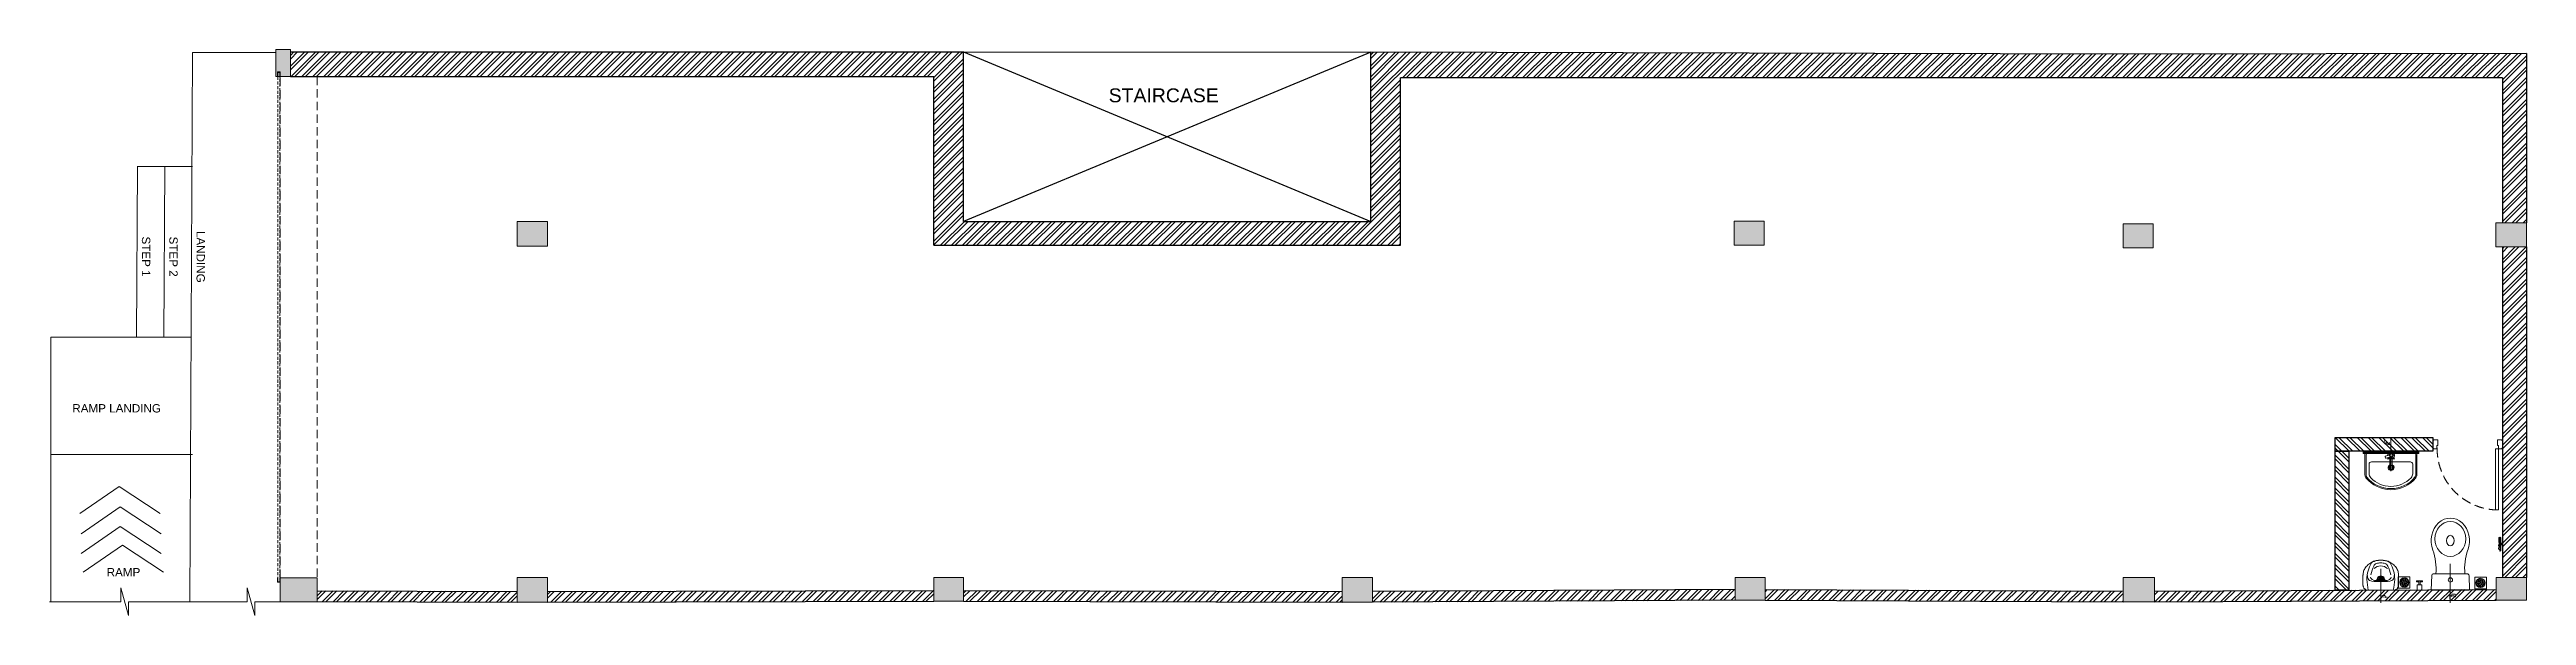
# Model space of a CAD drawing. Header units: feet. Extents: x -26731 to 0, y 257 to 6365.
import ezdxf

# ---------------------------------------------------------------- set-up
doc = ezdxf.new("R2010")
doc.units = ezdxf.units.FT
doc.header["$LTSCALE"] = 33
doc.header["$MEASUREMENT"] = 0
for name, pattern in [('a_p6_plan_L18$0$HIDDEN', [0.375, 0.25, -0.125]), ('CENTER', [2, 1.25, -0.25, 0.25, -0.25]), ('DOT2', [0.125, 0, -0.125]), ('HIDDEN', [9.525, 6.35, -3.175]), ('HIDDEN2', [4.7625, 3.175, -1.5875]), ('HIDDENX2', [0.75, 0.5, -0.25])]:
    doc.linetypes.add(name, pattern=pattern)
for name, color, linetype, lineweight in [('A-shutter', 8, 'Continuous', 18), ('A-WALL HATCH', 251, 'Continuous', 0), ('beam', 90, 'Continuous', 9), ('centerline-toilets', 2, 'CENTER', 13), ('Column', 243, 'Continuous', 9), ('column hatch', 5, 'Continuous', 0), ('Door', 2, 'Continuous', 13), ('ele', 252, 'Continuous', 13), ('Fhitting', 152, 'Continuous', 30), ('LENS-DOOR', 34, 'Continuous', 20), ('Mirror', 150, 'Continuous', 20), ('Panelling', 65, 'Continuous', 18), ('PARTITION', 22, 'Continuous', 30), ('rolling shutter', 1, 'Continuous', 5), ('Steps', 4, 'Continuous', 9), ('Toilet', 5, 'Continuous', 9)]:
    doc.layers.add(name, color=color, linetype=linetype, lineweight=lineweight)
doc.layers.add('A-WALL', color=1, linetype='Continuous')
doc.styles.add('SEP', font='arial.ttf')
doc.styles.get("Standard").update_dxf_attribs({"font": 'GILC____.TTF'})
pattern_1 = [(45, (-3287394.54, 5462600.74), (-58.8666395, 58.8666395), []), (45, (-3287355.29, 5462600.74), (-58.8666395, 58.8666395), [])]

# ---------------------------------------------------------------- blocks, each defined once
blk = doc.blocks.new('*U8')
at = {"layer": 'A-shutter', "color": 5, "ltscale": 10}
for points in [[(41037882, -1561539), (41037882, -1561544), (41037837, -1561544), (41037837, -1561564), (41037882, -1561564), (41037882, -1561569), (41037832, -1561569), (41037832, -1561539)], [(41043291, -1561539), (41043291, -1561544), (41043336, -1561544), (41043336, -1561564), (41043291, -1561564), (41043291, -1561569), (41043341, -1561569), (41043341, -1561539)]]:
    blk.add_lwpolyline(points, close=True, dxfattribs=at)
at = {"layer": 'A-shutter', "color": 5, "linetype": 'HIDDENX2', "ltscale": 2}
blk.add_lwpolyline([(41037837, -1561544), (41037837, -1561564), (41043336, -1561564), (41043336, -1561544)], close=True, dxfattribs=at)
blk = doc.blocks.new('*U7')
at = {"layer": 'LENS-DOOR'}
for p, q in [((548122, 1779235), (548122, 1778574)), ((548122, 1779235), (548153, 1779235)), ((548153, 1778574), (548153, 1779235)), ((547447, 1778569), (547452, 1778569)), ((547447, 1778484), (547447, 1778569)), ((547447, 1778484), (547452, 1778484)), ((547452, 1778574), (547489, 1778574)), ((547452, 1778569), (547452, 1778574)), ((547452, 1778479), (547452, 1778484)), ((547452, 1778479), (547499, 1778479)), ((547489, 1778540), (547489, 1778574)), ((547489, 1778540), (547499, 1778540)), ((547499, 1778479), (547499, 1778540)), ((548122, 1778574), (548153, 1778574)), ((548145, 1778479), (548145, 1778540)), ((548156, 1778540), (548145, 1778540)), ((548192, 1778479), (548145, 1778479)), ((548192, 1778574), (548156, 1778574)), ((548156, 1778540), (548156, 1778574)), ((548192, 1778569), (548192, 1778574)), ((548197, 1778569), (548192, 1778569)), ((548192, 1778479), (548192, 1778484)), ((548197, 1778484), (548192, 1778484)), ((548197, 1778484), (548197, 1778569))]:
    blk.add_line(p, q, dxfattribs=at)
at = {"layer": 'LENS-DOOR', "color": 7, "linetype": 'HIDDEN2'}
blk.add_ellipse((548153, 1778574), major_axis=(-661, 0), ratio=1, start_param=-1.570791, end_param=0.051209, dxfattribs=at)
blk = doc.blocks.new('DLF-RSP-AR-CD-DWG-4DT-3113$0$X-TYPICAL TOILET UPPER FLOORS - 02$0$urinals')
at = {"layer": 'Toilet'}
for p, q in [((0, -16), (0, 8)), ((-46, -115), (46, -115)), ((0, -105), (0, -161))]:
    blk.add_line(p, q, dxfattribs=at)
blk.add_lwpolyline([(135, 0), (-135, 0, 0.036949), (-150, -116, 0.138094), (-100, -297, 0.221721), (-52, -318, 0.062656), (0, -325, 0.062656), (52, -318, 0.221721), (100, -297, 0.138094), (150, -116, 0.036949)], format="xyb", close=True, dxfattribs=at)
for centre, radius, start, end in [((-91, -153), 53.8, 148.4868, 188.6401), ((-94, -145), 47.1, 93.3708, 154.4824), ((-71, -150), 40.2, 106.7016, 169.725), ((414, -38), 538, 193.994, 204.5632), ((3, -1238), 1145, 90.1625, 95.0265), ((-51, -225), 119, 89.5454, 105.8857), ((-30, -241), 50, 204.5632, 250.4606), ((-2, -165), 97.6, 225, 270.9552), ((0, -996), 891, 89.9918, 93.182), ((0, -115), 40, 167.428, 12.572), ((0, -115), 33, 164.1814, 15.8186), ((0, -115), 32, 163.6049, 16.3951), ((0, -115), 22.6, 155.6653, 24.3347), ((0, -115), 14.7, 139.9109, 40.0891), ((-3, -1238), 1145, 84.9735, 89.8375), ((0, -996), 891, 86.818, 90.0082), ((2, -165), 97.6, 269.0448, 315), ((30, -241), 50, 289.5394, 335.4368), ((51, -225), 119, 74.1143, 90.4546), ((-414, -38), 538, 335.4368, 346.006), ((71, -150), 40.2, 10.275, 73.2984), ((94, -145), 47.1, 25.5176, 86.6292), ((91, -153), 53.8, 351.3599, 31.5132), ((-2, -161), 135, 250.4606, 270.6492), ((2, -161), 135, 269.3508, 289.5394)]:
    blk.add_arc(centre, radius, start, end, dxfattribs=at)
blk.add_open_spline([(135, 0), (105, 0), (76, 0), (-13, 0), (-73, 0), (-133, 0), (-133, 0), (-134, 0), (-134, 0), (-135, 0), (-135, 0), (-135, 0), (-135, 0), (-135, 0), (-135, 0), (-135, 0), (-135, 0), (-135, 0), (-135, 0), (-135, 0), (-135, 0), (-135, 0), (-135, 0), (-136, 0), (-136, 0), (-136, 0), (-137, 0), (-138, 0), (-138, 0), (-141, 0), (-142, 0), (-146, -1), (-149, -2), (-155, -3), (-158, -5), (-163, -7), (-166, -9), (-171, -13), (-173, -15), (-178, -19), (-180, -22), (-184, -27), (-185, -29), (-188, -35), (-189, -38), (-191, -43), (-191, -46), (-192, -50), (-192, -51), (-192, -52), (-192, -54), (-193, -56), (-193, -56), (-193, -57), (-193, -57), (-193, -57), (-193, -57), (-193, -57), (-193, -57), (-193, -57), (-193, -57), (-193, -58), (-193, -58), (-193, -58), (-193, -58), (-193, -58), (-193, -58), (-193, -58), (-193, -59), (-193, -59), (-193, -60), (-193, -61), (-193, -62), (-193, -65), (-193, -66), (-193, -72), (-193, -75), (-193, -86), (-193, -93), (-193, -114), (-193, -128), (-193, -146), (-193, -145), (-193, -149), (-193, -150), (-193, -154), (-193, -156), (-193, -159), (-193, -159), (-193, -159), (-193, -159), (-193, -160), (-193, -160), (-193, -160), (-193, -160), (-193, -160), (-193, -160), (-193, -160), (-193, -160), (-193, -160), (-193, -160), (-193, -160), (-193, -161), (-193, -161), (-193, -161), (-193, -162), (-193, -162), (-192, -164), (-192, -165), (-192, -168), (-192, -170), (-192, -176), (-191, -180), (-189, -191), (-188, -198), (-183, -212), (-180, -219), (-173, -233), (-169, -240), (-159, -253), (-154, -259), (-142, -271), (-136, -277), (-123, -287), (-115, -292), (-101, -301), (-93, -305), (-77, -311), (-69, -314), (-53, -319), (-44, -321), (-28, -323), (-20, -324), (-9, -325), (-7, -325), (-3, -325), (-1, -325), (2, -325), (4, -325), (8, -325), (11, -325), (21, -324), (27, -323), (42, -321), (50, -319), (67, -315), (75, -312), (92, -305), (100, -301), (115, -292), (123, -288), (136, -277), (143, -271), (155, -259), (160, -252), (170, -238), (174, -231), (181, -217), (184, -210), (188, -195), (190, -188), (191, -179), (191, -178), (192, -174), (192, -171), (192, -168), (192, -167), (192, -164), (192, -162), (192, -160), (192, -160), (192, -160), (192, -160), (192, -160), (192, -159), (192, -159), (192, -159), (192, -158), (192, -157), (192, -156), (192, -155), (192, -152), (192, -150), (192, -143), (192, -144), (192, -132), (192, -124), (192, -99), (192, -82), (192, -65), (192, -64), (192, -62), (192, -60), (192, -58), (192, -58), (192, -57), (192, -57), (192, -57), (192, -57), (192, -57), (192, -57), (192, -57), (192, -57), (192, -57), (192, -57), (192, -56), (192, -56), (192, -55), (192, -55), (192, -53), (192, -52), (192, -48), (191, -46), (190, -40), (189, -37), (186, -31), (184, -28), (180, -22), (178, -19), (173, -14), (170, -12), (164, -8), (161, -6), (155, -3), (151, -2), (145, -1), (142, 0), (137, 0), (136, 0), (135, 0)], degree=3, knots=[0, 0, 0, 0, 0.329607, 0.329607, 0.988822, 0.988822, 0.996691, 0.996691, 0.998638, 0.998638, 0.99992, 0.99992, 1.000227, 1.000227, 1.000534, 1.000534, 1.001148, 1.001148, 1.002375, 1.002375, 1.00483, 1.00483, 1.009739, 1.009739, 1.019558, 1.019558, 1.039196, 1.039196, 1.078472, 1.078472, 1.157024, 1.157024, 1.314128, 1.314128, 1.471232, 1.471232, 1.628335, 1.628335, 1.785439, 1.785439, 1.942543, 1.942543, 2.099647, 2.099647, 2.256751, 2.256751, 2.413855, 2.413855, 2.450944, 2.450944, 2.525122, 2.525122, 2.556641, 2.556641, 2.563699, 2.563699, 2.567479, 2.567479, 2.57001, 2.57001, 2.570783, 2.570783, 2.572328, 2.572328, 2.573873, 2.573873, 2.576964, 2.576964, 2.583145, 2.583145, 2.595507, 2.595507, 2.620232, 2.620232, 2.669681, 2.669681, 2.76858, 2.76858, 2.966376, 2.966376, 3.36197, 3.36197, 3.45996, 3.45996, 3.491387, 3.491387, 3.554241, 3.554241, 3.562213, 3.562213, 3.566829, 3.566829, 3.570018, 3.570018, 3.570684, 3.570684, 3.571294, 3.571294, 3.571904, 3.571904, 3.573124, 3.573124, 3.575564, 3.575564, 3.580444, 3.580444, 3.590203, 3.590203, 3.609723, 3.609723, 3.648762, 3.648762, 3.72684, 3.72684, 3.861362, 3.861362, 3.995884, 3.995884, 4.130406, 4.130406, 4.264928, 4.264928, 4.39945, 4.39945, 4.533972, 4.533972, 4.668494, 4.668494, 4.803016, 4.803016, 4.937539, 4.937539, 5.072061, 5.072061, 5.118026, 5.118026, 5.144558, 5.144558, 5.17109, 5.17109, 5.224154, 5.224154, 5.330281, 5.330281, 5.468863, 5.468863, 5.607445, 5.607445, 5.746027, 5.746027, 5.884609, 5.884609, 6.023191, 6.023191, 6.161773, 6.161773, 6.300355, 6.300355, 6.438937, 6.438937, 6.577519, 6.577519, 6.602876, 6.602876, 6.653589, 6.653589, 6.673028, 6.673028, 6.711906, 6.711906, 6.713712, 6.713712, 6.715518, 6.715518, 6.719129, 6.719129, 6.726351, 6.726351, 6.740796, 6.740796, 6.769686, 6.769686, 6.827466, 6.827466, 6.943027, 6.943027, 7.174147, 7.174147, 7.636387, 7.636387, 7.659394, 7.659394, 7.705407, 7.705407, 7.71212, 7.71212, 7.713128, 7.713128, 7.714137, 7.714137, 7.716153, 7.716153, 7.720185, 7.720185, 7.728249, 7.728249, 7.744378, 7.744378, 7.776636, 7.776636, 7.841152, 7.841152, 7.970184, 7.970184, 8.14844, 8.14844, 8.326696, 8.326696, 8.504953, 8.504953, 8.683209, 8.683209, 8.861465, 8.861465, 9.039722, 9.039722, 9.217978, 9.217978, 9.283185, 9.283185, 9.283185, 9.283185], dxfattribs=at)
blk = doc.blocks.new('jALI')
at = {"layer": 'Toilet', "ltscale": 5}
h = blk.add_hatch(dxfattribs=at)
h.set_pattern_fill('HEX', color=256, scale=50, angle=135, double=1)
h.set_pattern_definition([(135, (-344825.863, 460708.187), (-7.65465545, -7.65465545), [6.25, -12.5]), (255, (-344825.863, 460708.187), (10.4564538, -2.80179835), [6.25, -12.5]), (195, (-344830.282, 460712.606), (2.80179835, -10.4564538), [6.25, -12.5])])
edge = h.paths.add_edge_path()
edge.add_arc((-393188, 163648), 50, -90, 270)
blk.add_lwpolyline([(-393250, 163582), (-393126, 163582), (-393126, 163709), (-393250, 163709)], close=True, dxfattribs=at)
blk.add_circle((-393188, 163648), 50, dxfattribs=at)
blk = doc.blocks.new('Urinal')
at = {"layer": 'centerline-toilets', "linetype": 'HIDDEN', "ltscale": 10}
blk.add_line((0, 231), (0, -137), dxfattribs=at)
at = {"layer": 'Fhitting', "lineweight": 0, "ltscale": 0.5, "rotation": 180}
blk.add_blockref('DLF-RSP-AR-CD-DWG-4DT-3113$0$X-TYPICAL TOILET UPPER FLOORS - 02$0$urinals', (0, 0), dxfattribs=at)
at = {"layer": 'Fhitting', "lineweight": 0, "ltscale": 0.5, "xscale": -1, "rotation": 90}
blk.add_blockref('jALI', (163394, -393104), dxfattribs=at)
at = {"layer": 'centerline-toilets', "linetype": 'DOT2', "insert": (-31, -69), "char_height": 75, "width": 495.83, "attachment_point": 5, "rotation": 270}
blk.add_mtext('{\\fISOCPEUR|b0|i0|c0|p34;℄}', dxfattribs=at)
blk = doc.blocks.new('Wash Basin')
at = {"layer": 'PARTITION', "lineweight": 9}
h = blk.add_hatch(dxfattribs=at)
h.set_pattern_fill('ANSI38', color=256, scale=70, angle=990, style=0, double=1)
h.set_pattern_definition([(315, (-64.7135, -33.325), (6.18718, 6.18718), []), (45, (-64.7135, -33.325), (6.18718, 18.56155), [21.875, -13.125])])
h.paths.add_polyline_path([(300, -22), (-300, -22), (-300, -34), (300, -34)])
at = {"layer": 'centerline-toilets', "linetype": 'HIDDEN', "ltscale": 10}
blk.add_line((0, -238), (0, 130), dxfattribs=at)
at = {"layer": 'Mirror', "ltscale": 0.5}
blk.add_lwpolyline([(-300, -34), (-300, -46), (300, -46), (300, -34)], close=True, dxfattribs=at)
at = {"layer": 'Panelling', "lineweight": 9}
blk.add_lwpolyline([(-300, -22), (-300, -34), (300, -34), (300, -22)], close=True, dxfattribs=at)
at = {"layer": 'Toilet', "ltscale": 100}
for p, q in [((-280, -32), (-280, -278)), ((-270, -22), (270, -22)), ((-268, -55), (-268, -278)), ((-258, -45), (258, -45)), ((-15, -89), (-15, -208)), ((11, -208), (11, -89)), ((268, -55), (268, -278)), ((280, -32), (280, -278))]:
    blk.add_line(p, q, dxfattribs=at)
blk.add_lwpolyline([(-235, -264, 0.191896), (-217, -309, 0.420236), (217, -309, 0.191896), (235, -264), (235, -161, 0.414214), (210, -136), (-210, -136, 0.414214), (-235, -161)], format="xyb", close=True, dxfattribs=at)
blk.add_lwpolyline([(41, -103), (-41, -103)], dxfattribs=at)
blk.add_lwpolyline([(23, -62), (58, -74, -0.414214), (61, -81), (58, -93, -0.414214), (50, -96), (16, -85)], format="xyb", dxfattribs=at)
for centre, radius in [((-2, -197), 22.5), ((-2, -67), 17.5)]:
    blk.add_circle(centre, radius, dxfattribs=at)
for centre, radius, start, end in [((-270, -32), 10, 90, 180), ((-258, -55), 10, 90, 180), ((-2, -197), 32.1, 113.0898, 66.246), ((-2, -197), 20.5, 128.0403, 237.2899), ((-2, -197), 20.5, 304.4733, 50.7332), ((258, -55), 10, 0, 90), ((270, -32), 10, 0, 90), ((-230, -278), 50, 180, 218.4461), ((0, -89), 348, 219.2826, 320.7174), ((-230, -278), 38, 180, 218.4461), ((0, -89), 336, 219.313, 320.687), ((230, -278), 38, 321.5539, 0), ((230, -278), 50, 321.5539, 0)]:
    blk.add_arc(centre, radius, start, end, dxfattribs=at)
for centre, major_axis, start_param, end_param in [((-2, -67), (0, 38.3), 4.720493, 9.081982), ((-2, -67), (-0.2, -25.6), 1.769108, 7.074098), ((-2, -208), (-9.04, 9.04), 0.785398, 3.926991), ((-2, -67), (0, 38.3), 3.484555, 4.083576)]:
    blk.add_ellipse(centre, major_axis=major_axis, ratio=1, start_param=start_param, end_param=end_param, dxfattribs=at)
at = {"layer": 'centerline-toilets', "linetype": 'DOT2', "insert": (33, 62), "char_height": 75, "width": 495.83, "attachment_point": 5, "rotation": 90}
blk.add_mtext('{\\fISOCPEUR|b0|i0|c0|p34;℄}', dxfattribs=at)

msp = doc.modelspace()

# ---------------------------------------------------------------- hatches: boundary and pattern name
at = {"layer": 'A-WALL HATCH'}
h = msp.add_hatch(dxfattribs=at)
h.set_pattern_fill('ANSI32', color=256, scale=222)
h.set_pattern_definition(pattern_1)
h.paths.add_polyline_path([(0, 6324), (-4324, 6315), (-8388, 6326), (-12471, 6336), (-12471, 6336), (-12471, 4511), (-16868, 4511), (-16868, 6339), (-24131, 6339), (-24131, 6073), (-17188, 6073), (-17188, 4253), (-12151, 4253), (-12151, 6058), (-4324, 6058), (-259, 6058), (-259, 4496), (0, 4496)])
h = msp.add_hatch(dxfattribs=at)
h.set_pattern_fill('ANSI32', color=256, scale=222)
h.paths.add_polyline_path([(0, 4235), (-259, 4235), (-259, 668), (0, 668)])
h = msp.add_hatch(dxfattribs=at)
h.set_pattern_fill('ANSI32', color=256, scale=222, angle=-90)
h.set_pattern_definition([(315, (-1646.07, 270.47), (58.8666, 58.8666), []), (315, (-1646.07, 231.23), (58.8666, 58.8666), [])])
h.paths.add_polyline_path([(-2066, 2179), (-1009, 2179), (-1009, 2029), (-2066, 2029)])
h.paths.add_polyline_path([(-1916, 2029), (-1916, 529), (-2066, 529), (-2066, 2029)])
h = msp.add_hatch(dxfattribs=at)
h.set_pattern_fill('ANSI32', color=256, scale=222)
h.set_pattern_definition(pattern_1)
h.paths.add_polyline_path([(-4353, 404), (-4353, 519), (-8217, 537), (-8217, 422)])
h.paths.add_polyline_path([(-8540, 422), (-8540, 537), (-12455, 515), (-12455, 400)])
h = msp.add_hatch(dxfattribs=at)
h.set_pattern_fill('ANSI32', color=256, scale=222)
h.set_pattern_definition(pattern_1)
h.paths.add_polyline_path([(-327, 423), (-327, 538), (-4014, 519), (-4014, 404)])
h = msp.add_hatch(dxfattribs=at)
h.set_pattern_fill('ANSI32', color=256, scale=222)
h.set_pattern_definition(pattern_1)
h.paths.add_polyline_path([(-16868, 525), (-16868, 410), (-12780, 400), (-12780, 515)])
h.paths.add_polyline_path([(-17188, 410), (-17188, 525), (-21356, 515), (-21356, 400)])
h.paths.add_polyline_path([(-21683, 400), (-21683, 515), (-23841, 523), (-23841, 408)])
at = {"layer": 'column hatch'}
h = msp.add_hatch(color=251, dxfattribs=at)
h.dxf.hatch_style = 1
h.paths.add_polyline_path([(-24241, 664), (-24241, 404), (-23841, 404), (-23841, 664)])
h.paths.add_polyline_path([(-21683, 4511), (-21356, 4511), (-21356, 4243), (-21683, 4243)])
h.paths.add_polyline_path([(-21683, 668), (-21356, 668), (-21356, 400), (-21683, 400)])
h.paths.add_polyline_path([(-17188, 668), (-16868, 668), (-16868, 410), (-17188, 410)])
h.paths.add_polyline_path([(-12780, 668), (-12455, 668), (-12455, 400), (-12780, 400)])
h.paths.add_polyline_path([(-8227, 4512), (-8227, 4253), (-8550, 4253), (-8550, 4512)])
h.paths.add_polyline_path([(-8540, 668), (-8217, 668), (-8217, 422), (-8540, 422)])
h.paths.add_polyline_path([(-4353, 668), (-4014, 668), (-4014, 404), (-4353, 404)])
h.paths.add_polyline_path([(-4353, 4485), (-4353, 4226), (-4030, 4226), (-4030, 4485)])
h.paths.add_polyline_path([(0, 4235), (-330, 4235), (-330, 4496), (0, 4496)])
h.paths.add_polyline_path([(-327, 668), (0, 668), (0, 423), (-327, 423)])
h.paths.add_polyline_path([(-24289, 6365), (-24289, 6073), (-24131, 6073), (-24131, 6365)])

# ---------------------------------------------------------------- linework, layer by layer
at = {"layer": 'A-WALL'}
for p, q in [((-24131, 6339), (-16868, 6339)), ((-16868, 4511), (-16868, 6339)), ((-16868, 6339), (-12471, 6336)), ((-16868, 6339), (-12471, 4511)), ((-12471, 6336), (-16868, 4511)), ((-12471, 4511), (-12471, 6336)), ((-8388, 6326), (-12471, 6336)), ((-4323, 6315), (-8388, 6326)), ((0, 6324), (-4324, 6315)), ((0, 6324), (0, 4496)), ((-24131, 6073), (-17188, 6073)), ((-17188, 4253), (-17188, 6073)), ((-12151, 4253), (-12151, 6058)), ((-4324, 6058), (-12151, 6058)), ((-259, 6058), (-4324, 6058)), ((-259, 6058), (-259, 4496)), ((-16868, 4511), (-12471, 4511)), ((-17188, 4253), (-12151, 4253)), ((-259, 4235), (-259, 668)), ((0, 4235), (0, 668)), ((-8541, 537), (-12456, 515)), ((-8216, 537), (-4352, 519)), ((-4015, 519), (-328, 538)), ((-23841, 523), (-21683, 515)), ((-23841, 408), (-21683, 400)), ((-21356, 515), (-17188, 525)), ((-21356, 400), (-17188, 410)), ((-16868, 525), (-12780, 515)), ((-16868, 410), (-12780, 400)), ((-8540, 422), (-12455, 400)), ((-8217, 422), (-4353, 404)), ((-4014, 404), (-327, 423))]:
    msp.add_line(p, q, dxfattribs=at)
for points in [[(-2066, 2179), (-1009, 2179), (-1009, 2029), (-2066, 2029)], [(-1916, 2029), (-1916, 529), (-2066, 529), (-2066, 2029)]]:
    msp.add_lwpolyline(points, close=True, dxfattribs=at)
at = {"layer": 'beam', "linetype": 'a_p6_plan_L18$0$HIDDEN', "lineweight": 5, "ltscale": 11}
msp.add_lwpolyline([(-23841, 664), (-24241, 664), (-24241, 6073), (-23841, 6073)], close=True, dxfattribs=at)
at = {"layer": 'centerline-toilets', "linetype": 'HIDDEN', "ltscale": 10}
msp.add_line((-822, 816), (-822, 395), dxfattribs=at)
at = {"layer": 'Column'}
for points in [[(-24289, 6365), (-24289, 6073), (-24131, 6073), (-24131, 6365), (-24289, 6365)], [(-21683, 4511), (-21356, 4511), (-21356, 4243), (-21683, 4243), (-21683, 4511)], [(-8227, 4512), (-8227, 4253), (-8550, 4253), (-8550, 4512), (-8227, 4512)], [(-4353, 4485), (-4353, 4226), (-4030, 4226), (-4030, 4485), (-4353, 4485)], [(-21683, 668), (-21356, 668), (-21356, 400), (-21683, 400), (-21683, 668)], [(-17188, 668), (-16868, 668), (-16868, 410), (-17188, 410), (-17188, 668)], [(-12780, 668), (-12455, 668), (-12455, 400), (-12780, 400), (-12780, 668)], [(-8540, 668), (-8217, 668), (-8217, 422), (-8540, 422), (-8540, 668)], [(-4353, 668), (-4014, 668), (-4014, 404), (-4353, 404), (-4353, 668)], [(-327, 668), (0, 668), (0, 423), (-327, 423), (-327, 668)]]:
    msp.add_lwpolyline(points, dxfattribs=at)
for points in [[(0, 4235), (-330, 4235), (-330, 4496), (0, 4496)], [(-24241, 664), (-23841, 664), (-23841, 404), (-24241, 404)]]:
    msp.add_lwpolyline(points, close=True, dxfattribs=at)
at = {"layer": 'Steps'}
for p, q in [((-25217, 404), (-25189, 6335)), ((-24289, 6335), (-25189, 6335)), ((-25783, 5106), (-25792, 3263)), ((-25189, 5104), (-25783, 5104)), ((-25487, 5104), (-25496, 3261)), ((-25203, 3261), (-26718, 3261)), ((-26718, 3261), (-26718, 404)), ((-25189, 1995), (-26718, 1995)), ((-26403, 1356), (-25980, 1648)), ((-25980, 1648), (-25537, 1356)), ((-26391, 1138), (-25968, 1430)), ((-25968, 1430), (-25525, 1138)), ((-26391, 926), (-25968, 1218)), ((-25968, 1218), (-25525, 926)), ((-26368, 723), (-25945, 1015)), ((-25945, 1015), (-25502, 723)), ((-24599, 404), (-24599, 554)), ((-24599, 554), (-24516, 257)), ((-24599, 404), (-25217, 404)), ((-24241, 404), (-24516, 404)), ((-24516, 257), (-24516, 404))]:
    msp.add_line(p, q, dxfattribs=at)
msp.add_lwpolyline([(-26731, 404), (-25963, 404), (-25963, 554), (-25880, 257), (-25880, 404), (-25195, 404)], dxfattribs=at)
at = {"layer": 'Toilet'}
for p, q in [((-289, 1096), (-289, 958)), ((-277, 1096), (-277, 958)), ((-271, 1033), (-277, 1033)), ((-271, 1021), (-277, 1021)), ((-271, 1036), (-271, 1018)), ((-271, 1036), (-265, 1036)), ((-271, 1018), (-265, 1018)), ((-265, 1036), (-265, 1018)), ((-1027, 535), (-1021, 687)), ((-1002, 706), (-639, 706)), ((-616, 535), (-620, 687)), ((-622, 529), (-1022, 529))]:
    msp.add_line(p, q, dxfattribs=at)
at = {"layer": 'Toilet', "ltscale": 100}
for p, q in [((-1188, 632), (-1122, 632)), ((-1188, 621), (-1188, 632)), ((-1188, 621), (-1162, 621)), ((-1181, 587), (-1181, 529)), ((-1181, 587), (-1129, 587)), ((-1162, 632), (-1162, 587)), ((-1148, 632), (-1148, 587)), ((-1148, 621), (-1122, 621)), ((-1129, 529), (-1129, 587)), ((-1122, 621), (-1122, 632)), ((-1181, 529), (-1129, 529))]:
    msp.add_line(p, q, dxfattribs=at)
at = {"layer": 'Toilet'}
msp.add_circle((-821, 641), 22.9, dxfattribs=at)
for centre, radius, start, end in [((-283, 1096), 6, 0, 180), ((-1598, 756), 623, 355.4383, 19.4804), ((-45, 761), 622, 160.9381, 185.003), ((-283, 958), 6, 180, 0), ((-1022, 535), 5.72, 177.9546, 270), ((-1002, 687), 19.3, 90.3509, 180.8981), ((-639, 687), 19.3, 359.1019, 89.6491), ((-622, 535), 5.72, 270, 2.0454)]:
    msp.add_arc(centre, radius, start, end, dxfattribs=at)
for centre, major_axis, ratio, start_param, end_param in [((-822, 1063), (0, -245), 0.842028, 7.436326, 11.41323), ((-822, 1065), (0, -57.2), 0.7, 1.570796326794896, 7.853981633974482)]:
    msp.add_ellipse(centre, major_axis=major_axis, ratio=ratio, start_param=start_param, end_param=end_param, dxfattribs=at)
msp.add_ellipse((-822, 1084), major_axis=(0, -189), ratio=0.878788, dxfattribs=at)
msp.add_open_spline([(-289, 970), (-292, 969), (-305, 968), (-300, 988), (-294, 1009), (-304, 1007), (-304, 1020), (-287, 1016), (-305, 1061), (-294, 1075), (-299, 1099), (-292, 1098), (-289, 1097)], degree=3, knots=[0, 0, 0, 0, 9.744972, 33.823887, 47.583551, 49.497915, 60.560502, 63.822284, 93.508019, 135.756925, 141.904352, 150.301906, 150.301906, 150.301906, 150.301906], dxfattribs=at)

# ---------------------------------------------------------------- block references
at = {"layer": 'Door', "xscale": -1, "rotation": 180}
msp.add_blockref('*U7', (-548456, 1780631), dxfattribs=at)
at = {"layer": 'ele', "color": 0, "lineweight": -2, "xscale": -1}
for name, p in [('Wash Basin', (-1463, 2051)), ('Urinal', (-1572, 529))]:
    msp.add_blockref(name, p, dxfattribs=at)
at = {"layer": 'Fhitting', "lineweight": 0, "ltscale": 0.5, "xscale": -1, "rotation": 90}
msp.add_blockref('jALI', (163151, -392580), dxfattribs=at)
at = {"layer": 'rolling shutter', "color": 2, "rotation": 270.000000000001}
msp.add_blockref('*U8', (1537298, 41043956), dxfattribs=at)

# ---------------------------------------------------------------- texts
at = {"layer": 'A-WALL', "insert": (-14707, 5946), "char_height": 150, "width": 2192.6, "attachment_point": 2, "line_spacing_factor": 1.032839, "style": 'SEP'}
msp.add_mtext('STAIRCASE', dxfattribs=at)
at = {"layer": 'centerline-toilets', "linetype": 'DOT2', "insert": (-786, 473), "char_height": 85.83, "width": 567.4, "attachment_point": 5, "rotation": 270}
msp.add_mtext('{\\fISOCPEUR|b0|i0|c0|p34;℄}', dxfattribs=at)
at = {"layer": 'Steps', "char_height": 90, "width": 1315.56, "attachment_point": 2, "rotation": 270, "line_spacing_factor": 1.032839, "style": 'SEP'}
for s, insert in [('STEP 1', (-25644, 4131)), ('STEP 2', (-25348, 4130)), ('LANDING', (-25055, 4128))]:
    msp.add_mtext(s, dxfattribs=dict(at, insert=insert))
at = {"layer": 'Steps', "char_height": 90, "width": 1315.56, "attachment_point": 2, "line_spacing_factor": 1.032839, "style": 'SEP'}
for s, insert in [('RAMP LANDING', (-26007, 2538)), ('RAMP ', (-25933, 769))]:
    msp.add_mtext(s, dxfattribs=dict(at, insert=insert))

doc.saveas('drawing.dxf')
